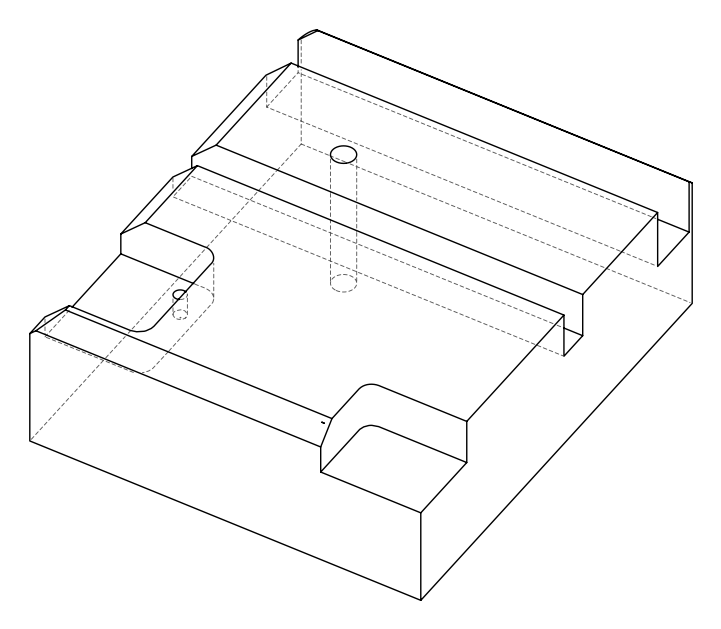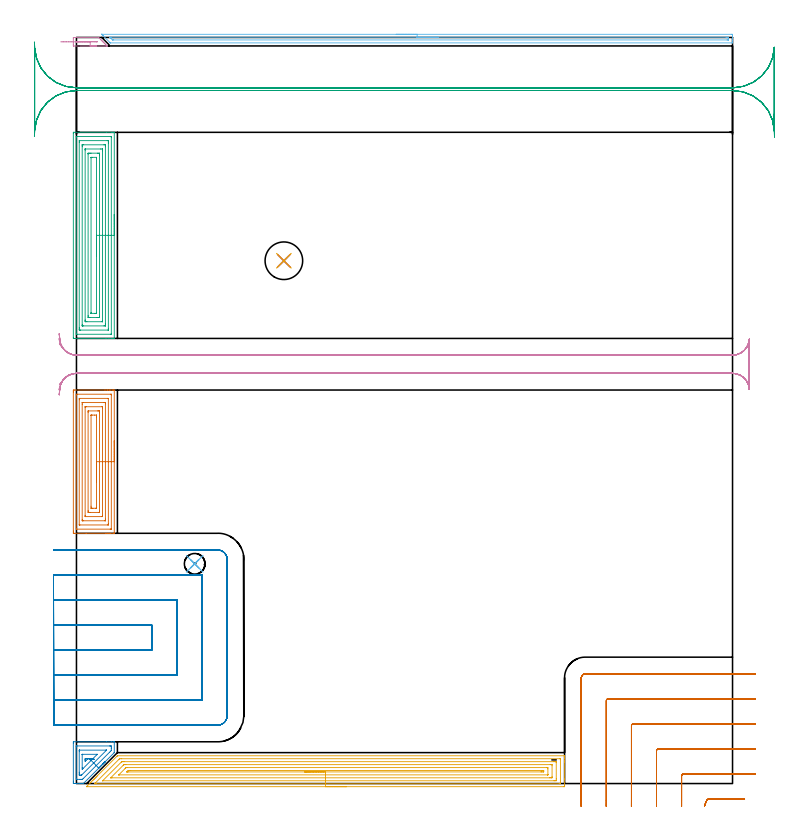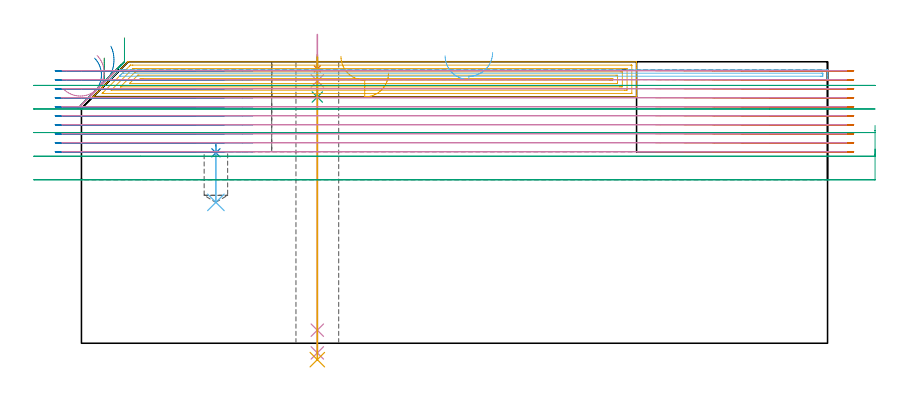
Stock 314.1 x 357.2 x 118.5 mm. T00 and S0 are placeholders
(PLAN: 16 operations, 8 tool changes, 84.3 min)
(1 SPOT_DRILL | STEP1HOLE | NXT0321_9005460120000 | 0.05 min | 182 mm3)
(2 SPOT_DRILL_1 | STEP1POCKET | NXT0321_9005460120000 | 0.04 min | 4167 mm3)
(3 DRILL_BLIND_HOLE_INTO_CENTER | STEP1HOLE | UGT0301_494 | 0.07 min | 843 mm3)
(4 GUN_DRILL_THROUGH_HOLE | STEP1HOLE | UGT0307_008 | 0.65 min | 10219 mm3)
(5 DRILL_TO_ENLARGE_THROUGH_HOLE | STEP1HOLE | UGT0301_046 | 0.51 min | 18869 mm3)
(6 DRILL_BLIND_HOLE_INTO_CENTER_1 | STEP1POCKET | UGT0301_494 | 0.1 min | 1538 mm3)
(7 AREA_MILL | FG_CHAMFER_SURFACE | UGT0205_001 | 4.22 min | 16190 mm3)
(8 AREA_MILL_1 | FG_CHAMFER_SURFACE_1 | UGT0205_001 | 1.13 min | 5345 mm3)
(9 AREA_MILL_2 | FG_CHAMFER_SURFACE_2 | UGT0205_001 | 5.91 min | 21972 mm3)
(10 AREA_MILL_3 | FG_CHAMFER_SURFACE_3 | UGT0205_001 | 0.46 min | 2298 mm3)
(11 AREA_MILL_4 | FG_CHAMFER_SURFACE_4 | UGT0205_001 | 10.85 min | 24782 mm3)
(12 AREA_MILL_5 | FG_CHAMFER_SURFACE_5 | UGT0205_001 | 4.97 min | 8357 mm3)
(13 MILL_CORNER_NOTCH_RECTANGULAR | CORNER_NOTCH_RECTANGULAR | NXT0201_012 | Follow Part, ap 4, ae 75% | 11.74 min | 182793 mm3)
(14 MILL_SLOT | SLOT_PARTIAL_RECTANGULAR | NXT0201_012 | Follow Part, ap 4, ae 75% | 20.43 min | 293246 mm3)
(15 MILL_RECTANGULAR_SLOT | SLOT_RECTANGULAR | UGT0201_019 | Follow Part, ap 10, ae 75% | 8.94 min | 640006 mm3)
(16 MILL_RECTANGULAR_SLOT_1 | SLOT_RECTANGULAR_1 | NXT0201_012 | Follow Part, ap 4, ae 75% | 14.21 min | 291025 mm3)
(TOOL NXT0321_9005460120000 | NC Spot Drill, 142deg, 12mm, Carbide, Uncoated | D12 PA142 FL30 Z2)
(TOOL UGT0301_494 | Carbide Drill 9.9 mm | D9.9 PA118 FL87 Z2)
(TOOL UGT0307_008 | Gun Drill 11 mm | D11 PA130 FL24 Z1)
(TOOL UGT0301_046 | Twist Drill 18 mm | D18 PA118 FL130 Z2)
(TOOL UGT0205_001 | Chamfer Mill 20 x 3 x 45 deg. | D20 FL50 Z2)
(TOOL NXT0201_012 | ENDMILL 16mm [2P460-1600-NA 1630] | D16 FL38 Z6)
(TOOL UGT0201_019 | End mill 40 mm | D40 FL63 Z6)
(OP 1 SPOT_DRILL)
G17 G21 G94 G90
T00 M6
G54
G17 G0 G90 X99.3 Y250.3 S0 M3
G43 Z128.5 H0
G94 G81 G98 Z115.5 F250. R121.5
G80
M5
M2
(OP 2 SPOT_DRILL_1)
G17 G21 G94 G90
T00 M6
G54
G17 G0 G90 X56.6 Y105.2 S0 M3
G43 Z128.5 H0
G94 G81 G98 Z80.174 F250. R83.6
G80
M5
M2
(OP 3 DRILL_BLIND_HOLE_INTO_CENTER)
G17 G21 G94 G90
T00 M6
G54
G17 G0 G90 X99.3 Y250.3 S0 M3
G43 Z128.5 H0
G94 G81 G98 Z103.65 F250. R120.5
G80
M5
M2
(OP 4 GUN_DRILL_THROUGH_HOLE)
G17 G21 G94 G90
T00 M6
G54
G17 G0 G90 X99.3 Y250.3 M8
G43 Z129.975 H0
S716 M3
G94 G1 Z110.435 F125. M26
G4 X.084
Z5.5 F250.
G4 X.084
Z-4.065 F125.
G4 X.084
M5
M9
G0 Z129.975
M2
(OP 5 DRILL_TO_ENLARGE_THROUGH_HOLE)
G17 G21 G94 G90
T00 M6
G54
G17 G0 G90 X99.3 Y250.3 S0 M3
G43 Z128.5 H0
G94 G73 G98 Z-6.908 F250. Q17.915 R120.5
G80
M5
M2
(OP 6 DRILL_BLIND_HOLE_INTO_CENTER_1)
G17 G21 G94 G90
T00 M6
G54
G17 G0 G90 X56.6 Y105.2 S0 M3
G43 Z128.5 H0
G94 G81 G98 Z59.3 F250. R82.6
G80
M5
M2
(OP 7 AREA_MILL)
G17 G21 G94 G90
T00 M6
G54
G17 G0 G90 X18.1 Y164.1 S1061 M3
G43 Z128.5 H0
G94 G1 Y164.062 Z127.628 F250.
Y163.948 Z126.763
Y163.759 Z125.912
Y163.497 Z125.08
Y163.163 Z124.274
Y162.76 Z123.5
Y162.291 Z122.764
Y161.76 Z122.072
Y161.171 Z121.429
Y160.528 Z120.839
Y159.836 Z120.308
Y159.1 Z119.84
Y158.326 Z119.437
Y157.52 Z119.103
Y156.688 Z118.841
Y155.836 Z118.652
Y154.972 Z118.538
Y154.1 Z118.5
Y119.902
X18.094 Y119.81 Z118.492
X17.867 Y119.8 Z118.265
X16.233 Z116.632
X15.825 Z116.221
X15.621 Z116.018
X14.939 Z115.337
X14.735 Z115.133
X14.054 Z114.448
X4.657 Z105.053
X-0.995 Y119.801 Z99.401
X-1.212 Y119.803 Z99.185
X-1.491 Y119.808 Z98.905
X-1.493 Y119.847 Z98.903
X-1.499 Y120.347 Z98.901
X-1.5 Y120.853 Z98.9
Y187.472
X-1.499 Y187.853 Z98.901
X-1.494 Y188.353 Z98.903
X-1.491 Y188.392 Z98.905
X-0.995 Y188.4 Z99.401
X13.509 Z113.904
X14.054 Z114.448
X14.735 Z115.133
X14.939 Z115.337
X15.621 Z116.018
X15.825 Z116.221
X16.233 Z116.632
X17.187 Z117.586
X17.595 Z117.994
X17.869 Y188.399 Z118.267
X18.094 Y188.39 Z118.492
X18.1 Y188.297 Z118.5
Y154.1
X16.686 Z117.086
X16.685 Y122.123 Z117.085
X16.68 Y121.907 Z117.08
X16.677 Y121.81 Z117.077
X16.469 Y121.805 Z116.869
X16.146 Y121.801 Z116.546
X0.211 Z100.611
X0.027 Y121.805 Z100.427
X-0.032 Y121.81 Z100.368
X-0.079 Y121.821 Z100.321
X-0.086 Y122.123 Z100.314
X-0.085 Y186.077 Z100.315
X-0.08 Y186.292 Z100.32
X-0.077 Y186.39 Z100.323
X0.131 Y186.395 Z100.531
X0.454 Y186.399 Z100.854
X16.389 Z116.789
X16.573 Y186.395 Z116.973
X16.632 Y186.39 Z117.032
X16.679 Y186.379 Z117.079
X16.686 Y186.077 Z117.086
Y154.1
X15.272 Z115.672
X15.271 Y124.455 Z115.671
X15.267 Y123.9 Z115.667
X15.265 Y123.825 Z115.665
X15.138 Y123.809 Z115.538
X15.038 Y123.801 Z115.438
X1.661 Y123.8 Z102.061
X1.561 Y123.802 Z101.961
X1.364 Y123.81 Z101.764
X1.334 Y123.815 Z101.734
X1.331 Y123.824 Z101.731
X1.329 Y123.852 Z101.729
Y183.745
X1.333 Y184.3 Z101.733
X1.335 Y184.374 Z101.735
X1.462 Y184.39 Z101.862
X1.562 Y184.399 Z101.962
X14.939 Y184.4 Z115.339
X15.039 Y184.398 Z115.439
X15.237 Y184.39 Z115.637
X15.266 Y184.385 Z115.666
X15.268 Y184.376 Z115.668
X15.271 Y184.348 Z115.671
X15.272 Y154.1 Z115.672
X13.857 Z114.257
Y126.564
X13.855 Y125.876 Z114.255
X13.853 Y125.829 Z114.253
X13.851 Y125.812 Z114.251
X13.835 Y125.809 Z114.235
X13.74 Y125.804 Z114.14
X13.55 Y125.801 Z113.95
X3.307 Y125.8 Z103.707
X3. Y125.802 Z103.4
X2.846 Y125.806 Z103.246
X2.77 Y125.81 Z103.17
X2.749 Y125.819 Z103.149
X2.748 Y125.844 Z103.148
X2.743 Y126.366 Z103.143
Y181.636
X2.745 Y182.324 Z103.145
X2.747 Y182.371 Z103.147
X2.749 Y182.388 Z103.149
X2.765 Y182.391 Z103.165
X2.86 Y182.396 Z103.26
X3.05 Y182.399 Z103.45
X13.293 Y182.4 Z113.693
X13.6 Y182.398 Z114.
X13.754 Y182.394 Z114.154
X13.83 Y182.39 Z114.23
X13.851 Y182.38 Z114.251
X13.852 Y182.356 Z114.252
X13.856 Y181.834 Z114.256
X13.857 Y154.1 Z114.257
X12.443 Z112.843
X12.442 Y128.021 Z112.842
X12.44 Y127.914 Z112.84
X12.436 Y127.831 Z112.836
X12.43 Y127.809 Z112.83
X12.418 Y127.807 Z112.818
X12.284 Y127.803 Z112.684
X11.937 Y127.8 Z112.337
X4.316 Y127.801 Z104.716
X4.239 Y127.802 Z104.639
X4.192 Y127.806 Z104.592
X4.171 Y127.809 Z104.571
X4.164 Y127.862 Z104.564
X4.159 Y128.181 Z104.559
X4.157 Y128.341 Z104.557
X4.158 Y180.179 Z104.558
X4.16 Y180.286 Z104.56
X4.164 Y180.369 Z104.564
X4.17 Y180.391 Z104.57
X4.182 Y180.393 Z104.582
X4.316 Y180.397 Z104.716
X4.663 Y180.4 Z105.063
X12.284 Y180.399 Z112.684
X12.361 Y180.398 Z112.761
X12.408 Y180.394 Z112.808
X12.429 Y180.391 Z112.829
X12.436 Y180.338 Z112.836
X12.441 Y180.019 Z112.841
X12.443 Y179.859 Z112.843
Y154.1
X11.029 Z111.429
X11.028 Y130.488 Z111.428
X11.026 Y130.117 Z111.426
X11.022 Y129.86 Z111.422
X11.013 Y129.81 Z111.413
X10.935 Y129.804 Z111.335
X10.829 Y129.801 Z111.229
X6.403 Y129.8 Z106.803
X6.087 Y129.802 Z106.487
X5.771 Y129.809 Z106.171
X5.578 Y129.817 Z105.978
X5.574 Y129.945 Z105.974
X5.572 Y130.117 Z105.972
X5.571 Y130.635 Z105.971
Y177.712
X5.574 Y178.083 Z105.974
X5.578 Y178.34 Z105.978
X5.586 Y178.39 Z105.986
X5.665 Y178.396 Z106.065
X5.771 Y178.399 Z106.171
X10.197 Y178.4 Z110.597
X10.513 Y178.398 Z110.913
X10.829 Y178.391 Z111.229
X11.022 Y178.383 Z111.422
X11.026 Y178.255 Z111.426
X11.028 Y178.083 Z111.428
X11.029 Y177.565 Z111.429
Y154.1
X9.615 Z110.015
X9.614 Y131.894 Z110.014
X9.611 Y131.84 Z110.011
X9.608 Y131.819 Z110.008
X9.595 Y131.81 Z109.995
X9.49 Y131.807 Z109.89
X9.117 Y131.801 Z109.517
X7.857 Y131.8 Z108.257
X7.061 Y131.804 Z107.461
X7.027 Y131.81 Z107.427
X6.99 Y131.875 Z107.39
X6.988 Y131.894 Z107.388
X6.985 Y132.769 Z107.385
X6.986 Y176.306 Z107.386
X6.989 Y176.36 Z107.389
X6.992 Y176.381 Z107.392
X7.004 Y176.39 Z107.404
X7.109 Y176.393 Z107.509
X7.483 Y176.399 Z107.883
X8.743 Y176.4 Z109.143
X9.539 Y176.396 Z109.939
X9.573 Y176.39 Z109.973
X9.609 Y176.325 Z110.009
X9.612 Y176.306 Z110.012
X9.615 Y175.431 Z110.015
Y154.1
Y153.228 Z110.053
Y152.363 Z110.167
Y151.512 Z110.355
Y150.68 Z110.618
Y149.874 Z110.952
Y149.1 Z111.354
Y148.364 Z111.823
Y147.672 Z112.354
Y147.029 Z112.944
Y146.44 Z113.587
Y145.908 Z114.279
Y145.44 Z115.015
Y145.037 Z115.788
Y144.703 Z116.594
Y144.441 Z117.426
Y144.252 Z118.278
Y144.138 Z119.143
Y144.1 Z120.015
G0 Z128.5
M5
M2
(OP 8 AREA_MILL_1)
G17 G21 G94 G90
T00 M6
G54
G17 G0 G90 X12.391 Y9.09 S1061 M3
G43 Z128.5 H0
Z125.037
G94 G1 X12.725 Y9.424 Z124.304 F250.
X13.012 Y9.711 Z123.532
X13.251 Y9.95 Z122.727
X13.439 Y10.138 Z121.896
X13.576 Y10.275 Z121.046
X13.659 Y10.358 Z120.181
X13.689 Y10.388 Z119.31
X13.665 Y10.364 Z118.438
X13.587 Y10.286 Z117.573
X13.456 Y10.155 Z116.72
X13.274 Y9.973 Z115.887
X13.04 Y9.739 Z115.079
X12.758 Y9.457 Z114.304
X12.429 Y9.128 Z113.566
X12.056 Y8.755 Z112.871
X11.641 Y8.34 Z112.225
X11.188 Y7.887 Z111.633
X10.701 Y7.399 Z111.099
X3.431 Y0.13 Z103.829
X3.311 Y0.01 Z103.704
X3.263 Y0.003 Z103.656
X3.089 Y0. Z103.489
X2.344 Z102.743
X1.661 Z102.056
X0.434 Z100.831
X-0.11 Z100.285
X-0.723 Z99.672
X-0.995 Y0.001 Z99.4
X-1.211 Y0.004 Z99.184
X-1.491 Y0.009 Z98.905
X-1.494 Y0.116 Z98.903
X-1.498 Y0.619 Z98.902
X-1.5 Y1.128 Z98.9
Y19.381
X-1.496 Y19.769 Z98.903
X-1.492 Y19.99 Z98.906
X-1.267 Y20. Z99.13
X14.326 Z114.721
X16.71 Z117.105
X17.711 Z118.111
X18.077 Y19.992 Z118.468
X18.097 Y19.99 Z118.488
X18.1 Y19.828 Z118.5
Y14.914
X18.095 Y14.805 Z118.49
X18.056 Y14.756 Z118.455
X10.701 Y7.399 Z111.099
X10.333 Y7.766 Z110.733
X9.475 Y8.625 Z109.875
X3.256 Y2.406 Z103.656
X2.894 Y2.055 Z103.294
X2.845 Y2.01 Z103.245
X2.747 Y2.007 Z103.147
X2.546 Y2.003 Z102.946
X2.062 Y2. Z102.462
X1.661 Z102.061
X0.291 Y2.001 Z100.691
X0.043 Y2.006 Z100.443
X-0.066 Y2.01 Z100.334
X-0.085 Y2.38 Z100.315
Y2.406
X-0.086 Y17.594 Z100.314
X-0.085 Y17.811 Z100.315
X-0.083 Y17.92 Z100.317
X-0.08 Y17.972 Z100.32
X-0.077 Y17.99 Z100.323
X-0.029 Y17.992 Z100.371
X0.374 Y17.999 Z100.774
X15.825 Y18. Z116.225
X16.309 Y17.998 Z116.709
X16.557 Y17.993 Z116.957
X16.666 Y17.99 Z117.066
X16.684 Y17.62 Z117.084
X16.685 Y17.594 Z117.085
X16.686 Y16.725 Z117.086
X16.685 Y16.701 Z117.085
X16.678 Y15.84 Z117.078
X16.651 Y15.807 Z117.051
X16.238 Y15.39 Z116.638
X15.825 Y14.974 Z116.225
X9.475 Y8.625 Z109.875
X8.251 Y9.849 Z108.651
X2.546 Y4.146 Z102.946
X2.45 Y4.057 Z102.85
X2.411 Y4.022 Z102.811
X2.371 Y4.01 Z102.771
X2.199 Y4.006 Z102.599
X1.851 Y4.001 Z102.251
X1.661 Y4.002 Z102.061
X1.47 Y4.006 Z101.87
X1.348 Y4.01 Z101.748
X1.335 Y4.082 Z101.735
X1.333 Y4.193 Z101.733
X1.33 Y4.526 Z101.73
X1.329 Y5.086 Z101.729
X1.328 Y5.421 Z101.728
X1.329 Y15.249 Z101.729
X1.331 Y15.807 Z101.731
X1.334 Y15.974 Z101.734
X1.335 Y15.987 Z101.735
X1.356 Y15.991 Z101.756
X1.406 Y15.997 Z101.806
X1.47 Y15.999 Z101.87
X14.054 Z114.454
X14.245 Y15.997 Z114.645
X14.371 Y15.992 Z114.771
X14.378 Y15.99 Z114.778
X14.376 Y15.986 Z114.776
X14.337 Y15.941 Z114.737
X14.286 Y15.886 Z114.686
X14.208 Y15.807 Z114.608
X8.251 Y9.849 Z108.651
X7.026 Y11.074 Z107.426
X3.129 Y7.178 Z103.529
X2.82 Y6.873 Z103.22
X2.8 Y6.86 Z103.2
X2.75 Y6.873 Z103.15
X2.748 Y7.027 Z103.148
X2.743 Y7.567 Z103.143
Y13.821
X2.744 Y13.921 Z103.144
X2.747 Y13.981 Z103.147
X2.749 Y13.989 Z103.149
X2.756 Y13.993 Z103.156
X2.782 Y13.997 Z103.182
X2.999 Y13.999 Z103.399
X9.648 Y14. Z110.048
X9.823 Y13.997 Z110.223
X9.909 Y13.992 Z110.309
X9.934 Y13.989 Z110.334
X9.931 Y13.986 Z110.331
X9.895 Y13.947 Z110.295
X9.799 Y13.848 Z110.199
X9.718 Y13.766 Z110.118
X7.026 Y11.074 Z107.426
X5.477 Y11.991 Z105.877
X5.462 Y11.971 Z105.862
X5.296 Y11.797 Z105.696
X5.202 Y11.7 Z105.602
X4.578 Y11.076 Z104.978
X4.316 Y10.817 Z104.716
X4.227 Y10.732 Z104.627
X4.167 Y10.677 Z104.567
X4.163 Y10.857 Z104.563
X4.158 Y11.179 Z104.558
X4.157 Y11.34 Z104.557
Y11.5
X4.159 Y11.662 Z104.559
X4.164 Y11.975 Z104.564
X4.316 Y11.99 Z104.716
X4.551 Y11.997 Z104.951
X4.996 Y11.999 Z105.396
X5.202 Z105.602
X5.437 Y11.996 Z105.837
X5.477 Y11.991 Z105.877
X6.065 Y11.924 Z106.518
X6.595 Y11.863 Z107.209
X7.063 Y11.809 Z107.943
X7.465 Y11.763 Z108.716
X7.8 Y11.725 Z109.52
X8.063 Y11.695 Z110.352
X8.253 Y11.673 Z111.203
X8.369 Y11.659 Z112.067
X8.41 Y11.655 Z112.939
X8.375 Y11.659 Z113.81
X8.265 Y11.671 Z114.676
X8.08 Y11.693 Z115.528
X7.822 Y11.722 Z116.361
X7.493 Y11.76 Z117.168
X7.095 Y11.806 Z117.943
X6.632 Y11.859 Z118.68
X6.107 Y11.919 Z119.374
X5.523 Y11.986 Z120.019
G0 Z128.5
M5
M2
(OP 9 AREA_MILL_2)
G17 G21 G94 G90
T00 M6
G54
G17 G0 G90 X18.1 Y272.45 S1061 M3
G43 Z128.5 H0
G94 G1 Y272.412 Z127.628 F250.
Y272.298 Z126.763
Y272.109 Z125.912
Y271.847 Z125.08
Y271.513 Z124.274
Y271.11 Z123.5
Y270.642 Z122.764
Y270.11 Z122.072
Y269.521 Z121.429
Y268.878 Z120.839
Y268.186 Z120.308
Y267.45 Z119.84
Y266.676 Z119.437
Y265.87 Z119.103
Y265.038 Z118.841
Y264.187 Z118.652
Y263.322 Z118.538
Y262.45 Z118.5
Y213.28
X18.097 Y213.109 Z118.488
X18.076 Y213.107 Z118.467
X17.693 Y213.1 Z118.093
X17.423 Z117.823
X16.71 Z117.105
X15.468 Z115.865
X14.054 Z114.45
X-1.26 Y213.101 Z99.137
X-1.492 Y213.11 Z98.906
X-1.499 Y213.342 Z98.899
Y213.369
X-1.5 Y311.173 Z98.9
X-1.497 Y311.561 Z98.902
X-1.492 Y311.79 Z98.906
X-1.26 Y311.8 Z99.138
X14.318 Z114.714
X16.71 Z117.105
X17.423 Z117.823
X17.693 Z118.093
X18.076 Y311.793 Z118.467
X18.097 Y311.791 Z118.488
X18.1 Y311.62 Z118.5
Y262.45
X16.686 Z117.086
Y215.298
X16.685 Y215.189 Z117.085
X16.682 Y215.136 Z117.082
X16.68 Y215.116 Z117.08
X16.646 Y215.11 Z117.046
X16.234 Y215.101 Z116.634
X0.3 Z100.7
X0.045 Y215.105 Z100.445
X-0.073 Y215.11 Z100.327
X-0.085 Y215.49 Z100.315
X-0.086 Y215.515 Z100.314
Y309.602
X-0.085 Y309.711 Z100.315
X-0.082 Y309.764 Z100.318
X-0.08 Y309.784 Z100.32
X-0.046 Y309.79 Z100.354
X0.365 Y309.799 Z100.765
X16.299 Z116.699
X16.555 Y309.795 Z116.955
X16.672 Y309.79 Z117.072
X16.685 Y309.41 Z117.085
Y309.385
X16.686 Y262.45 Z117.086
X15.271 Z115.671
Y217.862
X15.268 Y217.303 Z115.668
X15.264 Y217.138 Z115.664
X15.256 Y217.11 Z115.656
X15.207 Y217.104 Z115.607
X15.14 Y217.101 Z115.54
X1.861 Y217.1 Z102.261
X1.661 Y217.101 Z102.061
X1.46 Y217.106 Z101.86
X1.335 Y217.112 Z101.735
X1.332 Y217.192 Z101.732
X1.329 Y217.303 Z101.729
X1.328 Y217.638 Z101.728
Y218.197
X1.329 Y307.038 Z101.729
X1.332 Y307.597 Z101.732
X1.335 Y307.762 Z101.735
X1.344 Y307.79 Z101.744
X1.393 Y307.796 Z101.793
X1.46 Y307.799 Z101.86
X14.738 Y307.8 Z115.138
X14.939 Y307.799 Z115.339
X15.14 Y307.794 Z115.54
X15.265 Y307.788 Z115.665
X15.268 Y307.708 Z115.668
X15.27 Y307.597 Z115.67
X15.271 Y307.262 Z115.671
Y306.703
Y262.45
X13.857 Z114.257
Y219.985
X13.856 Y219.291 Z114.256
X13.854 Y219.191 Z114.254
X13.85 Y219.131 Z114.25
X13.848 Y219.11 Z114.248
X13.826 Y219.108 Z114.226
X13.607 Y219.104 Z114.007
X13.169 Y219.1 Z113.569
X3.431 Z103.831
X2.991 Y219.104 Z103.391
X2.776 Y219.108 Z103.176
X2.753 Y219.11 Z103.153
X2.749 Y219.123 Z103.149
X2.746 Y219.163 Z103.146
X2.744 Y219.22 Z103.144
X2.743 Y219.786 Z103.143
Y304.915
X2.744 Y305.609 Z103.144
X2.746 Y305.709 Z103.146
X2.749 Y305.769 Z103.149
X2.752 Y305.79 Z103.152
X2.774 Y305.792 Z103.174
X2.993 Y305.796 Z103.393
X3.431 Y305.8 Z103.831
X13.169 Z113.569
X13.609 Y305.797 Z114.009
X13.824 Y305.792 Z114.224
X13.847 Y305.79 Z114.247
X13.85 Y305.777 Z114.25
X13.854 Y305.737 Z114.254
X13.856 Y305.68 Z114.256
X13.857 Y305.114 Z114.257
Y304.915
Y262.45
X12.443 Z112.843
Y221.612
X12.442 Y221.451 Z112.842
X12.436 Y221.13 Z112.836
X12.434 Y221.108 Z112.834
X12.428 Y221.105 Z112.828
X12.409 Y221.102 Z112.809
X12.367 Y221.1 Z112.767
X12.284 Z112.684
X4.983 Z105.383
X4.316 Y221.103 Z104.716
X4.221 Y221.106 Z104.621
X4.169 Y221.11 Z104.569
X4.164 Y221.29 Z104.564
X4.158 Y221.612 Z104.558
X4.157 Y221.773 Z104.557
Y221.934
Y303.288
X4.158 Y303.449 Z104.558
X4.164 Y303.77 Z104.564
X4.166 Y303.792 Z104.566
X4.171 Y303.795 Z104.571
X4.191 Y303.798 Z104.591
X4.233 Y303.8 Z104.633
X4.316 Z104.716
X11.617 Z112.017
X12.284 Y303.797 Z112.684
X12.379 Y303.794 Z112.779
X12.431 Y303.791 Z112.831
X12.436 Y303.61 Z112.836
X12.441 Y303.288 Z112.841
X12.443 Y303.127 Z112.843
Y302.966
Y262.45
X11.029 Z111.429
X11.028 Y223.561 Z111.428
X11.027 Y223.301 Z111.427
X11.024 Y223.171 Z111.424
X11.022 Y223.115 Z111.422
X10.962 Y223.108 Z111.362
X10.513 Y223.102 Z110.913
X10.084 Y223.1 Z110.484
X9.628 Z110.028
X6.543 Z106.943
X6.087 Y223.101 Z106.487
X5.654 Y223.104 Z106.054
X5.583 Y223.11 Z105.983
X5.578 Y223.181 Z105.978
X5.574 Y223.561 Z105.974
X5.572 Y224.081 Z105.972
Y301.339
X5.573 Y301.599 Z105.973
X5.576 Y301.729 Z105.976
X5.578 Y301.785 Z105.978
X5.638 Y301.792 Z106.038
X6.087 Y301.798 Z106.487
X6.516 Y301.8 Z106.916
X6.972 Z107.372
X10.057 Z110.457
X10.513 Y301.799 Z110.913
X10.946 Y301.796 Z111.346
X11.017 Y301.79 Z111.417
X11.022 Y301.719 Z111.422
X11.026 Y301.339 Z111.426
X11.028 Y300.819 Z111.428
X11.029 Y262.45 Z111.429
X9.615 Z110.015
X9.614 Y225.349 Z110.014
X9.61 Y225.13 Z110.01
X9.608 Y225.111 Z110.008
X9.532 Y225.106 Z109.932
X9.4 Y225.102 Z109.8
X8.743 Y225.1 Z109.143
X7.053 Y225.101 Z107.453
X7.027 Y225.103 Z107.427
X7.001 Y225.11 Z107.401
X6.992 Y225.116 Z107.392
X6.99 Y225.136 Z107.39
X6.985 Y225.336 Z107.385
Y225.349
Y299.551
X6.99 Y299.77 Z107.39
X6.991 Y299.789 Z107.391
X7.068 Y299.794 Z107.468
X7.2 Y299.798 Z107.6
X7.364 Y299.8 Z107.764
X7.611 Z108.011
X9.546 Y299.799 Z109.946
X9.573 Y299.797 Z109.973
X9.599 Y299.79 Z109.999
X9.608 Y299.784 Z110.008
X9.61 Y299.764 Z110.01
X9.615 Y299.564 Z110.015
Y299.551
Y262.45
Y261.578 Z110.053
Y260.714 Z110.167
Y259.862 Z110.355
Y259.03 Z110.618
Y258.224 Z110.952
Y257.45 Z111.354
Y256.714 Z111.823
Y256.022 Z112.354
Y255.379 Z112.944
Y254.79 Z113.587
Y254.259 Z114.279
Y253.79 Z115.015
Y253.387 Z115.788
Y253.053 Z116.594
Y252.791 Z117.426
Y252.602 Z118.278
Y252.488 Z119.143
Y252.45 Z120.015
G0 Z128.5
M5
M2
(OP 10 AREA_MILL_3)
G17 G21 G94 G90
T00 M6
G54
G17 G0 G90 X6.594 Y353.1 S1061 M3
G43 Z128.5 H0
Z121.135
G94 G1 X7.183 Z120.492 F250.
X7.714 Z119.8
X8.183 Z119.064
X8.586 Z118.29
X8.92 Z117.484
X9.182 Z116.652
X9.371 Z115.801
X9.485 Z114.936
X9.523 Z114.064
X9.485 Z113.193
X9.371 Z112.328
X9.182 Z111.476
X8.92 Z110.644
X8.586 Z109.838
X8.183 Z109.064
X7.714 Z108.329
X7.183 Z107.636
X6.594 Z106.993
X-1.181 Y353.101 Z99.219
X-1.493 Y353.104 Z98.907
X-1.495 Y353.143 Z98.904
X-1.499 Y353.408 Z98.901
X-1.5 Y353.941 Z98.9
Y356.555
X-1.499 Y356.892 Z98.901
X-1.495 Y357.157 Z98.904
X-1.493 Y357.196 Z98.907
X-0.956 Y357.2 Z99.443
X10.602 Z110.998
X10.908 Y356.892 Z111.307
X11.033 Y356.769 Z111.429
X11.78 Y356.021 Z112.178
X11.921 Y355.881 Z112.317
X12.067 Y355.734 Z112.465
X12.216 Y355.586 Z112.613
X12.365 Y355.438 Z112.76
X12.52 Y355.281 Z112.918
X12.651 Y355.15 Z113.049
X12.809 Y354.994 Z113.204
X12.973 Y354.829 Z113.371
X13.087 Y354.714 Z113.485
X13.253 Y354.55 Z113.648
X13.522 Y354.279 Z113.921
X13.607 Y354.194 Z114.006
X13.845 Y353.956 Z114.243
X13.959 Y353.843 Z114.355
X14.141 Y353.66 Z114.539
X14.585 Y353.216 Z114.984
X14.68 Y353.122 Z115.07
X14.645 Y353.104 Z115.041
X14.634 Y353.101 Z115.032
X6.594 Y353.1 Z106.993
Y355.1 Z106.994
X0.82 Z101.22
X-0.022 Y355.104 Z100.378
X-0.068 Y355.11 Z100.332
X-0.08 Y355.15 Z100.32
X-0.082 Y355.164 Z100.318
X-0.08 Y355.178 Z100.32
X-0.068 Y355.19 Z100.332
X0.769 Y355.2 Z101.169
X0.82 Z101.22
X8.762 Z109.162
X9.652 Y355.198 Z110.052
X9.701 Y355.194 Z110.101
X10.11 Y355.15 Z110.51
X9.748 Y355.104 Z110.148
X9.701 Y355.102 Z110.101
X8.863 Y355.1 Z109.263
X6.594 Z106.994
X5.951 Z106.405
X5.259 Z105.873
X4.523 Z105.405
X3.749 Z105.002
X2.943 Z104.668
X2.111 Z104.406
X1.259 Z104.217
X0.394 Z104.103
X-0.477 Z104.065
X-1.349 Z104.103
X-2.214 Z104.217
X-3.065 Z104.406
X-3.897 Z104.668
X-4.703 Z105.002
X-5.477 Z105.405
X-6.213 Z105.873
X-6.905 Z106.405
X-7.548 Z106.994
G0 Z128.5
M5
M2
(OP 11 AREA_MILL_4)
G17 G21 G94 G90
T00 M6
G54
G17 G0 G90 X129.25 Y-1.5 S1061 M3
G43 Z128.5 H0
Z113.7
G94 G1 X129.212 Z112.828 F250.
X129.098 Z111.964
X128.909 Z111.112
X128.647 Z110.28
X128.313 Z109.474
X127.91 Z108.7
X127.442 Z107.964
X126.91 Z107.272
X126.321 Z106.629
X125.678 Z106.04
X124.986 Z105.508
X124.25 Z105.04
X123.476 Z104.637
X122.67 Z104.303
X121.838 Z104.041
X120.986 Z103.852
X120.122 Z103.738
X119.25 Z103.7
X4.991
X4.965 Y-1.499 Z103.701
X4.819 Y-1.493 Z103.706
X4.965 Y-1.335 Z103.865
X5.858 Y-0.442 Z104.757
X6.646 Y0.347 Z105.545
X6.75 Y0.452 Z105.648
X6.939 Y0.639 Z105.838
X7.815 Y1.516 Z106.714
X8.09 Y1.791 Z106.989
X8.252 Y1.955 Z107.149
X8.411 Y2.113 Z107.31
X8.536 Y2.237 Z107.435
X8.691 Y2.393 Z107.588
X8.842 Y2.543 Z107.741
X8.982 Y2.684 Z107.881
X9.129 Y2.831 Z108.027
X9.273 Y2.974 Z108.171
X9.429 Y3.13 Z108.328
X9.568 Y3.27 Z108.466
X9.703 Y3.404 Z108.602
X9.875 Y3.576 Z108.774
X19.25 Y12.951 Z118.149
X19.542 Y13.24 Z118.437
X19.606 Y13.296 Z118.489
X19.697 Y13.3 Z118.5
X233.535
X233.69 Y13.298 Z118.489
X233.697 Y13.16 Z118.353
X233.7 Y13.015 Z118.215
Y12.684 Z117.884
Y12.037 Z117.232
Y10.837 Z116.034
Y10.284 Z115.478
Y2.093 Z107.29
Y-1.114 Z104.083
X233.696 Y-1.394 Z103.803
X233.69 Y-1.492 Z103.705
X233.59 Y-1.499 Z103.699
X233.089 Y-1.5 Z103.7
X119.25
Y-0.086 Z105.114
X9.44 Y-0.085 Z105.115
X8.982 Y-0.082 Z105.118
X8.821 Y-0.079 Z105.121
X8.691 Y-0.07 Z105.13
X8.748 Y-0.007 Z105.193
X8.822 Y0.069 Z105.269
X8.982 Y0.233 Z105.433
X9.188 Y0.438 Z105.638
X20.248 Y11.497 Z116.697
X20.59 Y11.834 Z117.034
X20.635 Y11.874 Z117.074
X20.668 Y11.879 Z117.079
X20.748 Y11.882 Z117.082
X21.482 Y11.885 Z117.085
X21.637 Y11.886 Z117.086
X231.303 Y11.885 Z117.085
X231.46 Y11.884 Z117.084
X231.653 Y11.879 Z117.079
X231.691 Y11.876 Z117.076
X231.695 Y11.85 Z117.05
X231.697 Y11.82 Z117.02
X231.7 Y11.648 Z116.848
X231.699 Y0.12 Z105.32
X231.696 Y0.016 Z105.216
X231.69 Y-0.053 Z105.147
X231.686 Y-0.079 Z105.121
X231.149 Y-0.086 Z105.114
X119.25
Y1.328 Z106.528
X12.745 Y1.329 Z106.529
X12.571 Y1.33 Z106.53
X12.554 Y1.332 Z106.532
X12.547 Y1.335 Z106.535
X12.549 Y1.342 Z106.542
X12.554 Y1.353 Z106.553
X21.482 Y10.283 Z115.483
X21.664 Y10.453 Z115.653
X21.993 Y10.464 Z115.664
X22.186 Y10.469 Z115.669
X22.375 Y10.471 Z115.671
X23.077 Y10.472 Z115.672
X228.625 Y10.471 Z115.671
X229.33 Y10.468 Z115.668
X229.517 Y10.464 Z115.664
X229.69 Y10.456 Z115.656
X229.695 Y10.284 Z115.484
X229.699 Y10.106 Z115.306
X229.7 Y2.214 Z107.414
X229.695 Y1.516 Z106.716
X229.693 Y1.344 Z106.544
X229.517 Y1.335 Z106.535
X228.815 Y1.33 Z106.53
X228.625 Y1.329 Z106.529
X119.25 Y1.328 Z106.528
Y2.743 Z107.943
X17.018
X16.661 Y2.744 Z107.944
X16.519 Y2.746 Z107.946
X16.437 Y2.75 Z107.95
X16.414 Y2.754 Z107.954
X16.432 Y2.776 Z107.976
X16.466 Y2.815 Z108.015
X16.526 Y2.876 Z108.076
X22.375 Y8.727 Z113.927
X22.607 Y8.955 Z114.155
X22.675 Y9.018 Z114.218
X22.702 Y9.041 Z114.241
X22.738 Y9.051 Z114.251
X23.268 Y9.055 Z114.255
X23.625 Y9.057 Z114.257
X226.839
X227.196 Y9.056 Z114.256
X227.565 Y9.052 Z114.252
X227.632 Y9.05 Z114.25
X227.69 Y9.042 Z114.242
X227.7 Y8.53 Z113.73
X227.699 Y3.27 Z108.47
X227.691 Y2.847 Z108.047
X227.688 Y2.75 Z107.95
X227.554 Y2.747 Z107.947
X227.374 Y2.744 Z107.944
X226.839 Y2.743 Z107.943
X226.483
X119.25
Y4.157 Z109.357
X20.59
X20.381 Y4.159 Z109.359
X20.283 Y4.161 Z109.361
X20.271 Y4.164 Z109.364
X20.27 Y4.165 Z109.365
X20.282 Y4.18 Z109.38
X20.315 Y4.216 Z109.416
X20.416 Y4.317 Z109.517
X23.268 Y7.17 Z112.37
X23.514 Y7.412 Z112.612
X23.734 Y7.624 Z112.824
X23.752 Y7.636 Z112.836
X23.776 Y7.639 Z112.839
X23.83 Y7.641 Z112.841
X23.94 Y7.643 Z112.843
X24.161
X225.064
X225.495 Y7.636 Z112.836
X225.69 Y7.625 Z112.825
X225.693 Y7.513 Z112.713
X225.699 Y7.019 Z112.219
Y4.389 Z109.589
X225.693 Y4.177 Z109.377
X225.69 Y4.164 Z109.364
X225.685 Y4.161 Z109.361
X225.66 Y4.159 Z109.359
X225.605 Y4.157 Z109.357
X225.494
X119.25
Y5.571 Z110.771
X25.054
X24.495 Y5.572 Z110.772
X24.195 Y5.576 Z110.776
X24.161 Y5.578 Z110.778
X24.144 Y5.586 Z110.786
X24.15 Y5.596 Z110.796
X24.161 Y5.612 Z110.812
X24.306 Y5.758 Z110.958
X24.448 Y5.9 Z111.1
X24.752 Y6.196 Z111.396
X24.774 Y6.215 Z111.415
X24.805 Y6.222 Z111.422
X24.887 Y6.225 Z111.425
X25.054 Y6.228 Z111.428
X25.612 Y6.229 Z111.429
X25.947
X222.933
X223.268 Y6.227 Z111.427
X223.602 Y6.224 Z111.424
X223.688 Y6.222 Z111.422
X223.693 Y6.155 Z111.355
X223.697 Y6.042 Z111.242
X223.698 Y5.9 Z111.1
X223.694 Y5.688 Z110.888
X223.69 Y5.588 Z110.788
X223.596 Y5.577 Z110.777
X223.268 Y5.574 Z110.774
X222.709 Y5.571 Z110.771
X222.375
X119.25
X118.378 Z110.809
X117.514 Z110.923
X116.662 Z111.112
X115.83 Z111.374
X115.024 Z111.708
X114.25 Z112.111
X113.514 Z112.58
X112.822 Z113.111
X112.179 Z113.7
X111.59 Z114.343
X111.058 Z115.035
X110.59 Z115.771
X110.187 Z116.545
X109.853 Z117.351
X109.591 Z118.183
X109.402 Z119.035
X109.288 Z119.9
X109.25 Z120.771
G0 Z128.5
M5
M2
(OP 12 AREA_MILL_5)
G17 G21 G94 G90
T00 M6
G54
G17 G0 G90 X153.1 Y358.7 S1061 M3
G43 Z128.5 H0
Z121.
G94 G1 X153.138 Z120.128 F250.
X153.252 Z119.263
X153.441 Z118.412
X153.703 Z117.58
X154.037 Z116.774
X154.44 Z116.
X154.908 Z115.264
X155.44 Z114.572
X156.029 Z113.929
X156.672 Z113.339
X157.364 Z112.808
X158.1 Z112.34
X158.874 Z111.937
X159.68 Z111.603
X160.512 Z111.341
X161.363 Z111.152
X162.228 Z111.038
X163.1 Z111.
X313.493 Y358.699 Z111.001
X313.805 Y358.697
X314.09 Y358.693 Z111.003
X314.1 Y358.392 Z111.302
Y356.963 Z112.734
Y355.779 Z113.916
Y354.821 Z114.878
X314.096 Y354.708 Z114.984
X314.09 Y354.602 Z115.088
X313.939 Y354.6 Z115.1
X16.277
X16.205 Y354.605 Z115.09
X16.171 Y354.631 Z115.065
X16.028 Y354.771 Z114.928
X12.841 Y357.957 Z111.739
X12.707 Y358.092 Z111.606
X12.546 Y358.253 Z111.444
X12.405 Y358.392 Z111.303
X12.26 Y358.539 Z111.159
X12.111 Y358.684 Z111.005
X12.106 Y358.693 Z110.996
Y358.695 Z110.994
X12.23 Y358.7 Z111.
X163.1
Y357.286 Z112.414
X311.057
X311.708 Y357.284 Z112.416
X311.953 Y357.282 Z112.418
X312.054 Y357.279 Z112.421
X312.091 Y357.273 Z112.427
X312.093 Y357.252 Z112.448
X312.098 Y357.141 Z112.559
X312.1 Y356.65 Z113.05
X312.099 Y356.268 Z113.432
X312.096 Y356.14 Z113.56
X312.09 Y356.039 Z113.661
X312.086 Y356.02 Z113.68
X312.073 Y356.019 Z113.681
X312.034 Y356.017 Z113.683
X311.708 Y356.015 Z113.685
X311.467 Y356.014 Z113.686
X17.82 Y356.015 Z113.685
X17.495 Y356.016 Z113.684
X17.333 Y356.019 Z113.681
X17.256 Y356.021 Z113.679
X17.169 Y356.091 Z113.609
X16.602 Y356.65 Z113.05
X16.277 Y356.975 Z112.725
X16.005 Y357.255 Z112.445
X15.983 Y357.28 Z112.42
X16.01 Y357.281 Z112.419
X16.099 Y357.284 Z112.416
X16.277 Y357.285 Z112.415
X16.518 Y357.286 Z112.414
X163.1
X163.972 Z112.452
X164.836 Z112.566
X165.688 Z112.755
X166.52 Z113.017
X167.326 Z113.351
X168.1 Z113.754
X168.836 Z114.223
X169.528 Z114.754
X170.171 Z115.343
X170.76 Z115.986
X171.291 Z116.678
X171.76 Z117.414
X172.163 Z118.188
X172.497 Z118.994
X172.759 Z119.826
X172.948 Z120.678
X173.062 Z121.543
X173.1 Z122.414
G0 Z128.5
M5
M2
(OP 13 MILL_CORNER_NOTCH_RECTANGULAR)
G17 G21 G94 G90
T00 M6
G54
G17 G0 G90 X319.884 Y-7.5 S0 M3
G43 Z128.5 H1
Z114.71
G94 G1 X316.884 F250.
X302.492 F500.
G3 X301.756 Y-8. R0.8
G1 X300.631 Y-10.781 F250.
G0 Z128.5
X325.1 Y4.5
Z114.71
G1 X322.1
X290.495 F500.
G3 X289.7 Y3.705 R0.8
G1 Y-7.746
X289.699 Y-8.
X289.683 Y-11. F250.
G0 Z128.5
X325.1 Y16.5
Z114.71
G1 X322.1
X278.496 F500.
G3 X277.7 Y15.704 R0.8
G1 Y-7.746
X277.699 Y-8.
X277.678 Y-11. F250.
G0 Z128.5
X325.1 Y28.5
Z114.71
G1 X322.1
X266.496 F500.
G3 X265.7 Y27.704 R0.8
G1 Y-7.746
G2 X265.699 Y-8. R24.
G1 X265.667 Y-11. F250.
G0 Z128.5
X325.1 Y40.5
Z114.71
G1 X322.1
X254.496 F500.
G3 X253.7 Y39.704 R0.8
G1 Y-7.746
G2 X253.697 Y-8. R12.
G1 X253.634 Y-10.999 F250.
G0 Z128.5
X325.1 Y52.5
Z114.71
G1 X322.1
X243.6 F500.
G3 X241.7 Y50.6 R1.9
G1 Y-7.746
Y-10.746 F250.
G0 Z128.5
X319.884 Y-7.5
Z110.92
G1 X316.884
X302.494 F500.
G3 X301.758 Y-8. R0.8
G1 X300.633 Y-10.781 F250.
G0 Z128.5
X325.1 Y4.5
Z110.92
G1 X322.1
X290.495 F500.
G3 X289.7 Y3.705 R0.8
G1 Y-8.
X289.699 Y-11. F250.
G0 Z128.5
X325.1 Y16.5
Z110.92
G1 X322.1
X278.496 F500.
G3 X277.7 Y15.704 R0.8
G1 Y3.705
Y-8.
X277.698 Y-11. F250.
G0 Z128.5
X325.1 Y28.5
Z110.92
G1 X322.1
X266.496 F500.
G3 X265.7 Y27.704 R0.8
G1 Y15.704
Y-8.
X265.697 Y-11. F250.
G0 Z128.5
X325.1 Y40.5
Z110.92
G1 X322.1
X254.496 F500.
G3 X253.7 Y39.704 R0.8
G1 Y27.704
Y-8.
X253.694 Y-11. F250.
G0 Z128.5
X325.1 Y52.5
Z110.92
G1 X322.1
X243.6 F500.
G3 X241.7 Y50.6 R1.9
G1 Y-7.978
Y-10.978 F250.
G0 Z128.5
X319.884 Y-7.5
Z107.13
G1 X316.884
X302.494 F500.
G3 X301.758 Y-8. R0.8
G1 X300.633 Y-10.781 F250.
G0 Z128.5
X325.1 Y4.5
Z107.13
G1 X322.1
X290.495 F500.
G3 X289.7 Y3.705 R0.8
G1 Y-8.
Y-11. F250.
G0 Z128.5
X325.1 Y16.5
Z107.13
G1 X322.1
X278.496 F500.
G3 X277.7 Y15.704 R0.8
G1 Y-8.
Y-11. F250.
G0 Z128.5
X325.1 Y28.5
Z107.13
G1 X322.1
X266.496 F500.
G3 X265.7 Y27.704 R0.8
G1 Y-8.
Y-11. F250.
G0 Z128.5
X325.1 Y40.5
Z107.13
G1 X322.1
X254.496 F500.
G3 X253.7 Y39.704 R0.8
G1 Y-8.
Y-11. F250.
G0 Z128.5
X325.1 Y52.5
Z107.13
G1 X322.1
X243.6 F500.
G3 X241.7 Y50.6 R1.9
G1 Y-8.
Y-11. F250.
G0 Z128.5
X319.884 Y-7.5
Z103.34
G1 X316.884
X302.494 F500.
G3 X301.758 Y-8. R0.8
G1 X300.633 Y-10.781 F250.
G0 Z128.5
X325.1 Y4.5
Z103.34
G1 X322.1
X290.495 F500.
G3 X289.7 Y3.705 R0.8
G1 Y-8.
Y-11. F250.
G0 Z128.5
X325.1 Y16.5
Z103.34
G1 X322.1
X278.496 F500.
G3 X277.7 Y15.704 R0.8
G1 Y-8.
Y-11. F250.
G0 Z128.5
X325.1 Y28.5
Z103.34
G1 X322.1
X266.496 F500.
G3 X265.7 Y27.704 R0.8
G1 Y-8.
Y-11. F250.
G0 Z128.5
X325.1 Y40.5
Z103.34
G1 X322.1
X254.496 F500.
G3 X253.7 Y39.704 R0.8
G1 Y-8.
Y-11. F250.
G0 Z128.5
X325.1 Y52.5
Z103.34
G1 X322.1
X243.6 F500.
G3 X241.7 Y50.6 R1.9
G1 Y-8.
Y-11. F250.
G0 Z128.5
X319.884 Y-7.5
Z99.55
G1 X316.884
X302.494 F500.
G3 X301.758 Y-8. R0.8
G1 X300.633 Y-10.781 F250.
G0 Z128.5
X325.1 Y4.5
Z99.55
G1 X322.1
X290.495 F500.
G3 X289.7 Y3.705 R0.8
G1 Y-8.
Y-11. F250.
G0 Z128.5
X325.1 Y16.5
Z99.55
G1 X322.1
X278.496 F500.
G3 X277.7 Y15.704 R0.8
G1 Y-8.
Y-11. F250.
G0 Z128.5
X325.1 Y28.5
Z99.55
G1 X322.1
X266.496 F500.
G3 X265.7 Y27.704 R0.8
G1 Y-8.
Y-11. F250.
G0 Z128.5
X325.1 Y40.5
Z99.55
G1 X322.1
X254.496 F500.
G3 X253.7 Y39.704 R0.8
G1 Y-8.
Y-11. F250.
G0 Z128.5
X325.1 Y52.5
Z99.55
G1 X322.1
X243.6 F500.
G3 X241.7 Y50.6 R1.9
G1 Y-8.
Y-11. F250.
G0 Z128.5
X319.884 Y-7.5
Z95.76
G1 X316.884
X302.494 F500.
G3 X301.758 Y-8. R0.8
G1 X300.633 Y-10.781 F250.
G0 Z128.5
X325.1 Y4.5
Z95.76
G1 X322.1
X290.495 F500.
G3 X289.7 Y3.705 R0.8
G1 Y-8.
Y-11. F250.
G0 Z128.5
X325.1 Y16.5
Z95.76
G1 X322.1
X278.495 F500.
G3 X277.7 Y15.705 R0.8
G1 Y-8.
Y-11. F250.
G0 Z128.5
X325.1 Y28.5
Z95.76
G1 X322.1
X266.496 F500.
G3 X265.7 Y27.704 R0.8
G1 Y-8.
Y-11. F250.
G0 Z128.5
X325.1 Y40.5
Z95.76
G1 X322.1
X254.496 F500.
G3 X253.7 Y39.704 R0.8
G1 Y-8.
Y-11. F250.
G0 Z128.5
X325.1 Y52.5
Z95.76
G1 X322.1
X243.6 F500.
G3 X241.7 Y50.6 R1.9
G1 Y-8.
Y-11. F250.
G0 Z128.5
X319.884 Y-7.5
Z91.97
G1 X316.884
X302.494 F500.
G3 X301.758 Y-8. R0.8
G1 X300.633 Y-10.781 F250.
G0 Z128.5
X325.1 Y4.5
Z91.97
G1 X322.1
X290.495 F500.
G3 X289.7 Y3.705 R0.8
G1 Y-8.
Y-11. F250.
G0 Z128.5
X325.1 Y16.5
Z91.97
G1 X322.1
X278.495 F500.
G3 X277.7 Y15.705 R0.8
G1 Y-8.
Y-11. F250.
G0 Z128.5
X325.1 Y28.5
Z91.97
G1 X322.1
X266.496 F500.
G3 X265.7 Y27.704 R0.8
G1 Y-8.
Y-11. F250.
G0 Z128.5
X325.1 Y40.5
Z91.97
G1 X322.1
X254.496 F500.
G3 X253.7 Y39.704 R0.8
G1 Y-8.
Y-11. F250.
G0 Z128.5
X325.1 Y52.5
Z91.97
G1 X322.1
X243.6 F500.
G3 X241.7 Y50.6 R1.9
G1 Y-8.
Y-11. F250.
G0 Z128.5
X319.884 Y-7.5
Z88.18
G1 X316.884
X302.494 F500.
G3 X301.758 Y-8. R0.8
G1 X300.633 Y-10.781 F250.
G0 Z128.5
X325.1 Y4.5
Z88.18
G1 X322.1
X290.495 F500.
G3 X289.7 Y3.705 R0.8
G1 Y-8.
Y-11. F250.
G0 Z128.5
X325.1 Y16.5
Z88.18
G1 X322.1
X278.495 F500.
G3 X277.7 Y15.705 R0.8
G1 Y-8.
Y-11. F250.
G0 Z128.5
X325.1 Y28.5
Z88.18
G1 X322.1
X266.496 F500.
G3 X265.7 Y27.704 R0.8
G1 Y-8.
Y-11. F250.
G0 Z128.5
X325.1 Y40.5
Z88.18
G1 X322.1
X254.496 F500.
G3 X253.7 Y39.704 R0.8
G1 Y-8.
Y-11. F250.
G0 Z128.5
X325.1 Y52.5
Z88.18
G1 X322.1
X243.6 F500.
G3 X241.7 Y50.6 R1.9
G1 Y-8.
Y-11. F250.
G0 Z128.5
X319.884 Y-7.5
Z84.39
G1 X316.884
X302.494 F500.
G3 X301.758 Y-8. R0.8
G1 X300.633 Y-10.781 F250.
G0 Z128.5
X325.1 Y4.5
Z84.39
G1 X322.1
X290.495 F500.
G3 X289.7 Y3.705 R0.8
G1 Y-8.
Y-11. F250.
G0 Z128.5
X325.1 Y16.5
Z84.39
G1 X322.1
X278.495 F500.
G3 X277.7 Y15.705 R0.8
G1 Y-8.
Y-11. F250.
G0 Z128.5
X325.1 Y28.5
Z84.39
G1 X322.1
X266.496 F500.
G3 X265.7 Y27.704 R0.8
G1 Y-8.
Y-11. F250.
G0 Z128.5
X325.1 Y40.5
Z84.39
G1 X322.1
X254.496 F500.
G3 X253.7 Y39.704 R0.8
G1 Y-8.
Y-11. F250.
G0 Z128.5
X325.1 Y52.5
Z84.39
G1 X322.1
X243.6 F500.
G3 X241.7 Y50.6 R1.9
G1 Y-8.
Y-11. F250.
G0 Z128.5
X319.884 Y-7.5
Z80.6
G1 X316.884
X302.494 F500.
G3 X301.758 Y-8. R0.8
G1 X300.633 Y-10.781 F250.
G0 Z128.5
X325.1 Y4.5
Z80.6
G1 X322.1
X290.495 F500.
G3 X289.7 Y3.705 R0.8
G1 Y-8.
Y-11. F250.
G0 Z128.5
X325.1 Y16.5
Z80.6
G1 X322.1
X278.495 F500.
G3 X277.7 Y15.705 R0.8
G1 Y-8.
Y-11. F250.
G0 Z128.5
X325.1 Y28.5
Z80.6
G1 X322.1
X266.496 F500.
G3 X265.7 Y27.704 R0.8
G1 Y-8.
Y-11. F250.
G0 Z128.5
X325.1 Y40.5
Z80.6
G1 X322.1
X254.496 F500.
G3 X253.7 Y39.704 R0.8
G1 Y-8.
Y-11. F250.
G0 Z128.5
X325.1 Y52.5
Z80.6
G1 X322.1
X243.6 F500.
G3 X241.7 Y50.6 R1.9
G1 Y-8.
Y-11. F250.
G0 Z128.5
M5
M2
(OP 14 MILL_SLOT)
G17 G21 G94 G90
T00 M6
G54
G17 G0 G90 X-11. Y63.978 S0 M3
G43 Z128.5 H1
Z114.71
G94 G1 X-8. Y63.999 F250.
X-7.746 Y64. F500.
X36.1
Y75.8
X-7.746
G2 X-8. Y75.801 R36.
G1 X-11. Y75.822 F250.
Y51.967
X-8. Y51.999
G2 X-7.746 Y52. R24. F500.
G1 X48.1
Y87.8
X-7.746
G2 X-8. Y87.801 R24.
G1 X-11. Y87.833 F250.
X-10.999 Y39.934
X-8. Y39.997
G2 X-7.746 Y40. R12. F500.
G1 X60.1
Y99.8
X-7.746
G2 X-8. Y99.803 R12.
G1 X-10.999 Y99.866 F250.
X-10.746 Y28.
X-7.746
X67.7 F500.
G3 X72.1 Y32.4 R4.4
G1 Y107.4
G3 X67.7 Y111.8 R4.4
G1 X-7.746
X-10.746 F250.
G0 X-11. Y63.978 Z110.92
G1 X-8. Y63.999
X-7.746 Y64. F500.
X36.1
Y75.8
X-7.746
G2 X-8. Y75.801 R36.
G1 X-11. Y75.822 F250.
Y51.967
X-8. Y51.999
G2 X-7.746 Y52. R24. F500.
G1 X48.1
Y87.8
X-7.746
G2 X-8. Y87.801 R24.
G1 X-11. Y87.833 F250.
X-10.999 Y39.934
X-8. Y39.997
G2 X-7.746 Y40. R12. F500.
G1 X60.1
Y99.8
X-7.746
G2 X-8. Y99.803 R12.
G1 X-10.999 Y99.866 F250.
X-10.746 Y28.
X-7.746
X67.7 F500.
G3 X72.1 Y32.4 R4.4
G1 Y107.4
G3 X67.7 Y111.8 R4.4
G1 X-7.746
X-10.746 F250.
G0 X-11. Y63.986 Z107.13
G1 X-8. Y64.
X-7.834 F500.
X36.1
Y75.8
X-7.834
X-8.
X-11. Y75.814 F250.
Y51.979
X-8. Y51.999
X-7.834 Y52. F500.
X48.1
Y87.8
X-7.834
X-8. Y87.801
X-11. Y87.821 F250.
Y39.957
X-8. Y39.999
X-7.834 Y40. F500.
X60.1
Y99.8
X-7.834
X-8. Y99.801
X-11. Y99.843 F250.
X-10.834 Y28.
X-7.834
X67.7 F500.
G3 X72.1 Y32.4 R4.4
G1 Y107.4
G3 X67.7 Y111.8 R4.4
G1 X-7.834
X-10.834 F250.
G0 X-11. Y64. Z103.34
G1 X-8.
X36.1 F500.
Y75.8
X-8.
X-11. F250.
Y52.
X-8.
X48.1 F500.
Y87.8
X-8.
X-11. F250.
Y40.
X-8.
X60.1 F500.
Y99.8
X-8.
X-11. F250.
Y28.
X-8.
X67.7 F500.
G3 X72.1 Y32.4 R4.4
G1 Y107.4
G3 X67.7 Y111.8 R4.4
G1 X-8.
X-11. F250.
G0 Y64. Z99.55
G1 X-8.
X36.1 F500.
Y75.8
X-8.
X-11. F250.
Y52.
X-8.
X48.1 F500.
Y87.8
X-8.
X-11. F250.
Y40.
X-8.
X60.1 F500.
Y99.8
X-8.
X-11. F250.
Y28.
X-8.
X67.7 F500.
G3 X72.1 Y32.4 R4.4
G1 Y107.4
G3 X67.7 Y111.8 R4.4
G1 X-8.
X-11. F250.
G0 Y64. Z95.76
G1 X-8.
X36.1 F500.
Y75.8
X-8.
X-11. F250.
Y52.
X-8.
X48.1 F500.
Y87.8
X-8.
X-11. F250.
Y40.
X-8.
X60.1 F500.
Y99.8
X-8.
X-11. F250.
Y28.
X-8.
X67.7 F500.
G3 X72.1 Y32.4 R4.4
G1 Y107.4
G3 X67.7 Y111.8 R4.4
G1 X-8.
X-11. F250.
G0 Y64. Z91.97
G1 X-8.
X36.1 F500.
Y75.8
X-8.
X-11. F250.
Y52.
X-8.
X48.1 F500.
Y87.8
X-8.
X-11. F250.
Y40.
X-8.
X60.1 F500.
Y99.8
X-8.
X-11. F250.
Y28.
X-8.
X67.7 F500.
G3 X72.1 Y32.4 R4.4
G1 Y107.4
G3 X67.7 Y111.8 R4.4
G1 X-8.
X-11. F250.
G0 Y64. Z88.18
G1 X-8.
X36.1 F500.
Y75.8
X-8.
X-11. F250.
Y52.
X-8.
X48.1 F500.
Y87.8
X-8.
X-11. F250.
Y40.
X-8.
X60.1 F500.
Y99.8
X-8.
X-11. F250.
Y28.
X-8.
X67.7 F500.
G3 X72.1 Y32.4 R4.4
G1 Y107.4
G3 X67.7 Y111.8 R4.4
G1 X-8.
X-11. F250.
G0 Y64. Z84.39
G1 X-8.
X36.1 F500.
Y75.8
X-8.
X-11. F250.
Y52.
X-8.
X48.1 F500.
Y87.8
X-8.
X-11. F250.
Y40.
X-8.
X60.1 F500.
Y99.8
X-8.
X-11. F250.
Y28.
X-8.
X67.7 F500.
G3 X72.1 Y32.4 R4.4
G1 Y107.4
G3 X67.7 Y111.8 R4.4
G1 X-8.
X-11. F250.
G0 Y64. Z80.6
G1 X-8.
X36.1 F500.
Y75.8
X-8.
X-11. F250.
Y52.
X-8.
X48.1 F500.
Y87.8
X-8.
X-11. F250.
Y40.
X-8.
X60.1 F500.
Y99.8
X-8.
X-11. F250.
Y28.
X-8.
X67.7 F500.
G3 X72.1 Y32.4 R4.4
G1 Y107.4
G3 X67.7 Y111.8 R4.4
G1 X-8.
X-11. F250.
G0 Z128.5
M5
M2
(OP 15 MILL_RECTANGULAR_SLOT)
G17 G21 G94 G90
T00 M6
G54
G17 G0 G90 X-20.108 Y313.958 S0 M3
G43 Z128.5 H0
Z108.56
G94 G1 X-19.349 Y316.86 F250.
G2 X0. Y331.8 R20. F500.
G1 X3.7
X293.7 F447.
X314.1 F500.
G2 X334.09 Y312.432 R20.
G1 X334.1
Y352.468
X334.09
G2 X314.1 Y333.1 R20.
G1 X0.
G2 X-19.349 Y348.04 R20.
G1 X-20.108 Y350.943 F250.
G0 X-20.134 Y309.9 Z98.62
G1 X-19.97 Y312.895
G2 X-0.32 Y331.797 R20. F500.
X0. Y331.8 R20. F427.
G1 X289.68
X314.1 F500.
G2 X334.09 Y312.432 R20.
G1 Y352.468
G2 X314.1 Y333.1 R20.
G1 X0.
G2 X-19.97 Y352.005 R20.
G1 X-20.134 Y355. F250.
G0 Y309.9 Z88.68
G1 X-19.97 Y312.895
G2 X-0.32 Y331.797 R20. F500.
X0. Y331.8 R20. F420.
G1 X289.68
X314.1 F500.
G2 X334.09 Y312.432 R20.
G1 Y352.468
G2 X314.1 Y333.1 R20.
G1 X0.
G2 X-19.97 Y352.005 R20.
G1 X-20.134 Y355. F250.
G0 Z128.5
X334.1 Y320.66
Z91.68
G1 Y312.432 Z89.475
X334.09 Z89.473
X334.1 Z89.47
Y352.468 Z78.743
X334.09 Z78.74
G2 X314.883 Y333.115 R20. F500.
X314.1 Y333.1 R20. F421.
G1 X24.883
X0. F500.
G2 X-19.97 Y352.005 R20.
G1 X-20.
Y312.895
X-19.97
G2 X0. Y331.8 R20.
G1 X314.1
G2 X334.09 Y312.432 R20.
G1 X334.185 Y309.434 F250.
G0 X334.1 Y320.66 Z81.74
G1 Y312.432 Z79.535
X334.09 Z79.533
X334.1 Z79.53
Y352.468 Z68.803
X334.09 Z68.8
G2 X314.883 Y333.115 R20. F500.
X314.1 Y333.1 R20. F421.
G1 X24.883
X0. F500.
G2 X-19.97 Y352.005 R20.
G1 X-20.
Y312.895
X-19.97
G2 X0. Y331.8 R20.
G1 X314.1
G2 X334.09 Y312.432 R20.
G1 X334.185 Y309.434 F250.
G0 Z128.5
M5
M2
(OP 16 MILL_RECTANGULAR_SLOT_1)
G17 G21 G94 G90
T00 M6
G54
G17 G0 G90 X-8.12 Y191.058 S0 M3
G43 Z128.5 H1
Z114.71
G94 G1 X-6.245 Y193.4 F250.
G2 X0. Y196.4 R8. F500.
G1 X314.1
G2 X322.09 Y188.8 R8.
G1 X322.1
Y212.7
X322.09
G2 X314.1 Y205.1 R8.
G1 X0.
G2 X-6.245 Y208.1 R8.
G1 X-8.12 Y210.442 F250.
G0 Y191.058 Z110.92
G1 X-6.245 Y193.4
G2 X0. Y196.4 R8. F500.
G1 X314.1
G2 X322.09 Y188.8 R8.
G1 Y212.7
G2 X314.1 Y205.1 R8.
G1 X0.
G2 X-6.245 Y208.1 R8.
G1 X-8.12 Y210.442 F250.
G0 X-8.196 Y190.814 Z107.13
G1 X-6.392 Y193.211
G2 X0. Y196.4 R8. F500.
G1 X314.1
G2 X322.09 Y188.8 R8.
G1 Y212.7
G2 X314.1 Y205.1 R8.
G1 X0.
G2 X-6.393 Y208.29 R8.
G1 X-8.196 Y210.688 F250.
G0 X-8.543 Y188.517 Z103.34
G1 X-7.451 Y191.312
G2 X0. Y196.4 R8. F500.
G1 X314.1
G2 X322.09 Y188.8 R8.
G1 Y212.7
G2 X314.1 Y205.1 R8.
G1 X0.
G2 X-7.452 Y210.189 R8.
G1 X-8.543 Y212.983 F250.
G0 X-8.296 Y186.356 Z99.55
G1 X-7.945 Y189.335
G2 X0. Y196.4 R8. F500.
G1 X314.1
G2 X322.09 Y188.8 R8.
G1 Y212.7
G2 X314.1 Y205.1 R8.
G1 X0.
G2 X-7.945 Y212.165 R8.
G1 X-8.296 Y215.145 F250.
G0 X-8.23 Y186.103 Z95.76
G1 X-7.97 Y189.092
G2 X0. Y196.4 R8. F500.
G1 X314.1
G2 X322.09 Y188.8 R8.
G1 X322.1
Y212.7
X322.09
G2 X314.1 Y205.1 R8.
G1 X0.
G2 X-7.97 Y212.408 R8.
G1 X-8.23 Y215.397 F250.
G0 Y186.103 Z91.97
G1 X-7.97 Y189.092
G2 X0. Y196.4 R8. F500.
G1 X314.1
G2 X322.09 Y188.8 R8.
G1 X322.1
Y212.7
X322.09
G2 X314.1 Y205.1 R8.
G1 X0.
G2 X-7.97 Y212.408 R8.
G1 X-8.23 Y215.397 F250.
G0 Y186.103 Z88.18
G1 X-7.97 Y189.092
G2 X0. Y196.4 R8. F500.
G1 X314.1
G2 X322.09 Y188.8 R8.
G1 X322.1
Y212.7
X322.09
G2 X314.1 Y205.1 R8.
G1 X0.
G2 X-7.97 Y212.408 R8.
G1 X-8.23 Y215.397 F250.
G0 Y186.103 Z84.39
G1 X-7.97 Y189.092
G2 X0. Y196.4 R8. F500.
G1 X314.1
G2 X322.09 Y188.8 R8.
G1 X322.1
Y212.7
X322.09
G2 X314.1 Y205.1 R8.
G1 X0.
G2 X-7.97 Y212.408 R8.
G1 X-8.23 Y215.397 F250.
G0 Y186.103 Z80.6
G1 X-7.97 Y189.092
G2 X0. Y196.4 R8. F500.
G1 X314.1
G2 X322.09 Y188.8 R8.
G1 X322.1
Y212.7
X322.09
G2 X314.1 Y205.1 R8.
G1 X0.
G2 X-7.97 Y212.408 R8.
G1 X-8.23 Y215.397 F250.
G0 Z128.5
M5
M2
